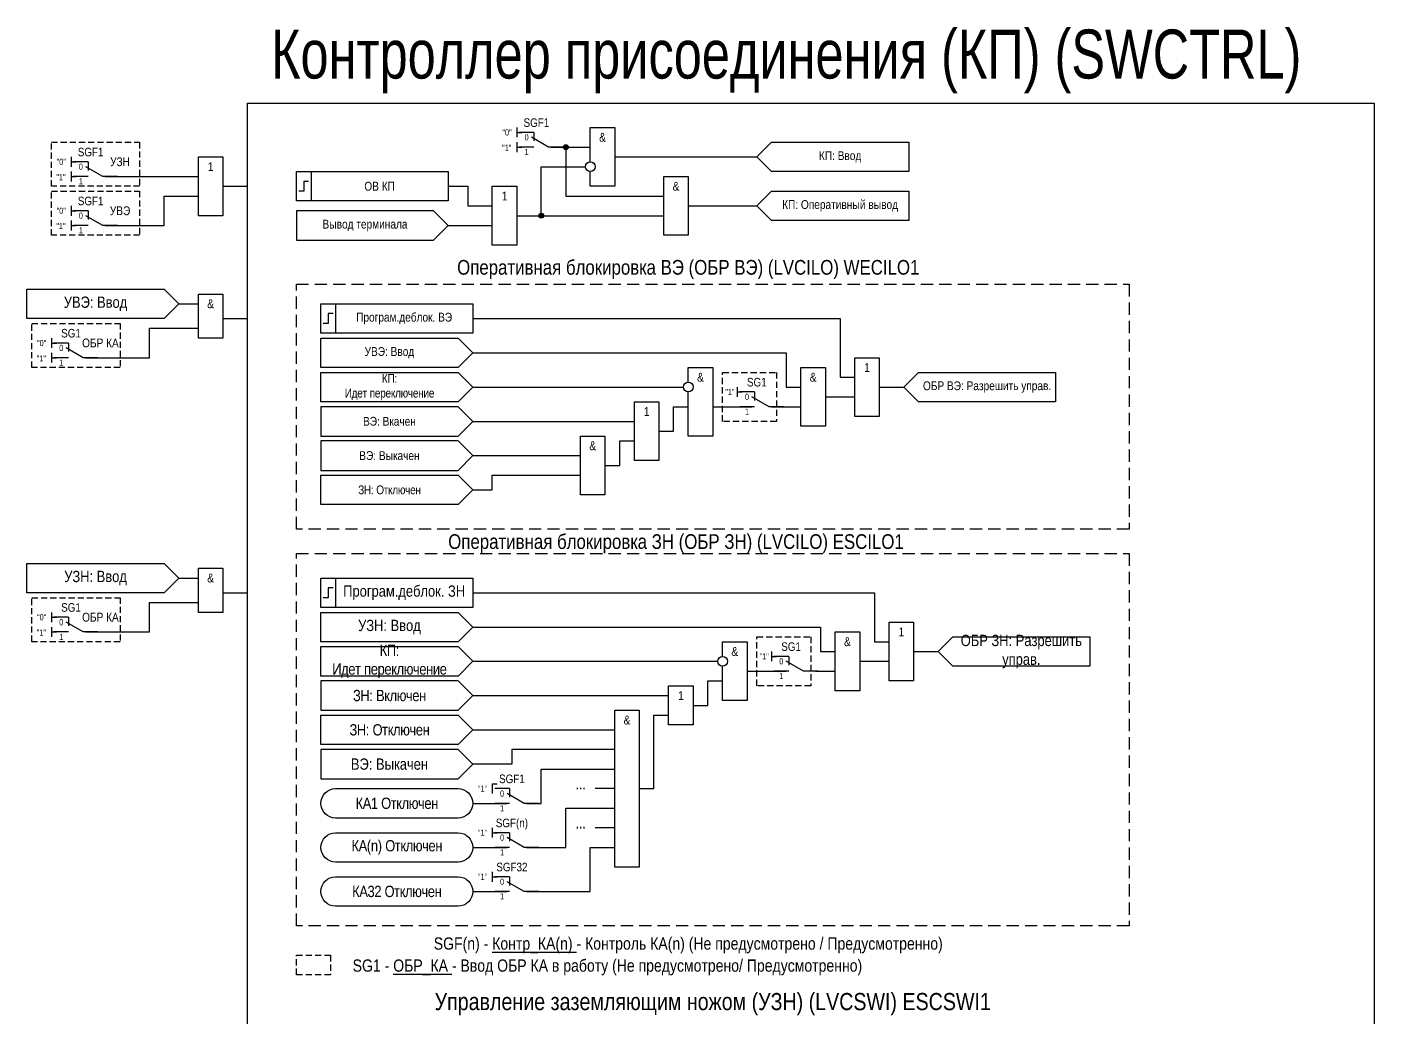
# Model space of a CAD drawing. Header units: millimetres. Extents: x -1743 to 230, y 0 to 547.
# Drawn here: x -45 to 230, y 344.4 to 546.5 of the extents above; entities that cross this region are included whole.
import ezdxf
from ezdxf.enums import TextEntityAlignment as Align

# ---------------------------------------------------------------- set-up
doc = ezdxf.new("R2010")
doc.units = ezdxf.units.MM
doc.linetypes.add('штриховая', pattern=[19.05, 12.7, -6.35])
doc.linetypes.add('штриховая2', pattern=[0.375, 0.25, -0.125])
doc.layers.add('Основная', color=7, linetype='Continuous')
doc.styles.add('2.5_Gost_RD', font='ARIALN.TTF', dxfattribs={"height": 2.5})
doc.styles.add('3.5_Gost_RD', font='ARIALN.TTF', dxfattribs={"height": 3.5})
doc.styles.add('Вывод', font='ARIALN.TTF', dxfattribs={"height": 2.5})
doc.styles.add('Компонент', font='ARIALN.TTF', dxfattribs={"height": 3.5})

# ---------------------------------------------------------------- blocks, each defined once
blk = doc.blocks.new('*U78')
at = {"layer": 'Основная', "ltscale": 0.35}
blk.add_line((6, 6), (6, 2.5), dxfattribs=at)
at = {"layer": 'Основная', "color": 0}
blk.add_line((0, 0), (7, 4), dxfattribs=at)
blk = doc.blocks.new('*U81')
at = {"layer": 'Основная', "color": 0}
for p, q in [((-3, 6), (-9, 6)), ((-3, 0), (-9, 0)), ((9, 0), (3, 0))]:
    blk.add_line(p, q, dxfattribs=at)
at = {"layer": 'Основная', "ltscale": 0.25, "xscale": -1}
blk.add_blockref('*U78', (3, 0), dxfattribs=at)
at = {"layer": 'Основная'}
for tag, height, style, p in [('ОУ', 3.5, 'Компонент', (-2, 10)), ('В1', 2.5, 'Вывод', (-6, 4)), ('В2', 2.5, 'Вывод', (-6, -2)), ('В3', 2.5, 'Вывод', (-6, -8))]:
    blk.add_attdef(tag, text='', height=height, dxfattribs=dict(at, style=style)).set_placement(p, align=Align.MIDDLE_CENTER)
blk = doc.blocks.new('*U80')
at = {"layer": 'Основная', "color": 0}
for p, q in [((-3, 6), (-9, 6)), ((-3, 0), (-9, 0)), ((9, 0), (3, 0))]:
    blk.add_line(p, q, dxfattribs=at)
at = {"layer": 'Основная', "ltscale": 0.25, "xscale": -1}
blk.add_blockref('*U78', (3, 0), dxfattribs=at)
at = {"layer": 'Основная'}
for tag, height, style, p in [('ОУ', 3.5, 'Компонент', (-2, 10)), ('В1', 2.5, 'Вывод', (-14, 6)), ('В2', 2.5, 'Вывод', (-6, 4)), ('В3', 2.5, 'Вывод', (-6, -2))]:
    blk.add_attdef(tag, text='', height=height, dxfattribs=dict(at, style=style)).set_placement(p, align=Align.MIDDLE_CENTER)
blk = doc.blocks.new('Точка')
at = {"ltscale": 100}
h = blk.add_hatch(color=256, dxfattribs=at)
h.dxf.hatch_style = 1
edge = h.paths.add_edge_path()
edge.add_arc((0, 0), 0.5, 0, 360)
blk.add_circle((0, 0), 0.5, dxfattribs=at)

msp = doc.modelspace()

# ---------------------------------------------------------------- linework, layer by layer
at = {"ltscale": 100}
for p, q in [((55, 526), (55, 524)), ((55, 525), (56, 525)), ((55, 523), (55, 521)), ((55, 522), (56, 522)), ((50, 510), (50, 510)), ((100, 473), (100, 471)), ((100, 472), (101, 472)), ((46, 466), (79, 466)), ((107, 419), (107, 417)), ((107, 418), (108, 418)), ((50, 392), (50, 390)), ((50, 392), (51, 392)), ((75, 391), (71, 391)), ((50, 383), (50, 381)), ((75, 383), (71, 383)), ((50, 382), (51, 382)), ((50, 374), (50, 372)), ((50, 373), (51, 373))]:
    msp.add_line(p, q, dxfattribs=at)
at = {"color": 6, "ltscale": 100}
for p, q in [((-36, 520), (-36, 518)), ((-36, 519), (-35, 519)), ((-36, 517), (-36, 515)), ((-36, 516), (-35, 516)), ((-36, 510), (-36, 508)), ((-36, 509), (-35, 509)), ((-36, 507), (-36, 505)), ((-36, 506), (-35, 506)), ((-40, 483), (-40, 481)), ((-40, 482), (-39, 482)), ((-40, 480), (-40, 478)), ((-40, 479), (-39, 479)), ((-40, 427), (-40, 425)), ((-40, 426), (-39, 426)), ((-40, 424), (-40, 422)), ((-40, 423), (-39, 423))]:
    msp.add_line(p, q, dxfattribs=at)
at = {"ltscale": 100}
for points in [[(0, 531), (230, 531), (230, 0), (0, 0)], [(10, 517), (41, 517), (41, 511), (10, 511)], [(10, 517), (13, 517), (13, 511), (10, 511)], [(85, 516), (90, 516), (90, 504), (85, 504)], [(50, 514), (55, 514), (55, 502), (50, 502)], [(10, 509), (10, 503), (38, 503), (41, 506), (38, 509)], [(15, 490), (18, 490), (18, 484), (15, 484)], [(124, 479), (129, 479), (129, 467), (124, 467)], [(113, 477), (118, 477), (118, 465), (113, 465)], [(79, 470), (84, 470), (84, 458), (79, 458)], [(68, 463), (73, 463), (73, 451), (68, 451)], [(15, 434), (46, 434), (46, 428), (15, 428)], [(15, 434), (18, 434), (18, 428), (15, 428)], [(131, 425), (136, 425), (136, 413), (131, 413)], [(120, 423), (125, 423), (125, 411), (120, 411)], [(15, 413), (15, 407), (43, 407), (46, 410), (43, 413)], [(86, 412), (91, 412), (91, 404), (86, 404)], [(75, 407), (80, 407), (80, 375), (75, 375)], [(15, 399), (15, 393), (43, 393), (46, 396), (43, 399)]]:
    msp.add_lwpolyline(points, close=True, dxfattribs=at)
for points in [[(70, 519), (70, 526), (75, 526), (75, 514), (70, 514), (70, 517)], [(62, 522), (70, 522)], [(62, 522), (65, 522), (65, 512), (85, 512)], [(75, 520), (104, 520)], [(55, 508), (60, 508), (60, 518), (69, 518)], [(41, 514), (45, 514), (45, 510), (50, 510)], [(90, 510), (104, 510)], [(55, 508), (85, 508)], [(41, 506), (50, 506)], [(46, 487), (121, 487), (121, 475), (124, 475)], [(46, 480), (110, 480), (110, 473), (113, 473)], [(90, 474), (90, 477), (95, 477), (95, 463), (90, 463), (90, 472)], [(46, 473), (84, 473), (84, 473), (89, 473)], [(118, 471), (124, 471)], [(129, 473), (134, 473)], [(84, 464), (87, 464), (87, 469), (90, 469)], [(95, 469), (103, 469)], [(107, 469), (113, 469)], [(73, 457), (76, 457), (76, 462), (79, 462)], [(46, 459), (68, 459)], [(46, 452), (50, 452), (50, 455), (68, 455)], [(46, 431), (128, 431), (128, 421), (131, 421)], [(15, 427), (43, 427), (46, 424), (43, 421), (15, 421), (15, 427)], [(46, 424), (117, 424), (117, 419), (120, 419)], [(97, 418), (97, 421), (102, 421), (102, 409), (97, 409), (97, 416)], [(172, 416), (144, 416), (141, 419), (144, 422), (172, 422), (172, 416), (144, 416), (141, 419), (144, 422), (172, 422)], [(15, 420), (43, 420), (46, 417), (43, 414), (15, 414), (15, 420)], [(136, 419), (141, 419)], [(46, 417), (96, 417)], [(125, 417), (131, 417)], [(91, 408), (94, 408), (94, 413), (97, 413)], [(102, 415), (110, 415)], [(116, 415), (120, 415)], [(46, 410), (86, 410)], [(15, 406), (43, 406), (46, 403), (43, 400), (15, 400), (15, 406)], [(80, 391), (83, 391), (83, 406), (86, 406)], [(46, 403), (75, 403)], [(75, 399), (54, 399), (54, 396), (46, 396)], [(57, 388), (60, 388), (60, 395), (75, 395)], [(46, 388), (53, 388)], [(57, 379), (65, 379), (65, 387), (75, 387)], [(46, 379), (53, 379)], [(57, 370), (70, 370), (70, 379), (75, 379)], [(46, 370), (53, 370)]]:
    msp.add_lwpolyline(points, dxfattribs=at)
at = {"color": 6, "linetype": 'штриховая2', "ltscale": 5}
for points in [[(-40, 523), (-22, 523), (-22, 514), (-40, 514)], [(-40, 513), (-22, 513), (-22, 504), (-40, 504)], [(-44, 486), (-26, 486), (-26, 477), (-44, 477)], [(-44, 430), (-26, 430), (-26, 421), (-44, 421)]]:
    msp.add_lwpolyline(points, close=True, dxfattribs=at)
at = {"color": 0, "ltscale": 100}
for points in [[(104, 520), (107, 523), (135, 523), (135, 517), (107, 517), (104, 520)], [(104, 510), (107, 513), (135, 513), (135, 507), (107, 507), (104, 510)], [(15, 483), (43, 483), (46, 480), (43, 477), (15, 477), (15, 483)], [(15, 476), (43, 476), (46, 473), (43, 470), (15, 470), (15, 476)], [(165, 470), (137, 470), (134, 473), (137, 476), (165, 476), (165, 470), (137, 470), (134, 473), (137, 476), (165, 476)], [(15, 455), (43, 455), (46, 452), (43, 449), (15, 449), (15, 455)]]:
    msp.add_lwpolyline(points, dxfattribs=at)
at = {"color": 6, "ltscale": 100}
for points in [[(-10, 520), (-5, 520), (-5, 508), (-10, 508)], [(-10, 492), (-5, 492), (-5, 483), (-10, 483)], [(-10, 436), (-5, 436), (-5, 427), (-10, 427)]]:
    msp.add_lwpolyline(points, close=True, dxfattribs=at)
for points in [[(-29, 516), (-10, 516)], [(-29, 506), (-17, 506), (-17, 512), (-10, 512)], [(-5, 514), (-5, 514), (-5, 514), (0, 514)], [(-45, 493), (-17, 493), (-14, 490), (-17, 487), (-45, 487), (-45, 493)], [(-14, 490), (-10, 490)], [(-5, 487), (0, 487)], [(-33, 479), (-20, 479), (-20, 485), (-10, 485)], [(-45, 437), (-17, 437), (-14, 434), (-17, 431), (-45, 431), (-45, 437)], [(-14, 434), (-10, 434)], [(-5, 431), (0, 431)], [(-33, 423), (-20, 423), (-20, 429), (-10, 429)]]:
    msp.add_lwpolyline(points, dxfattribs=at)
at = {"lineweight": 30, "ltscale": 100}
for points in [[(12.5, 515), (11.5, 515), (11.5, 513), (10.5, 513)], [(17.5, 488), (16.5, 488), (16.5, 486), (15.5, 486)], [(17.5, 432), (16.5, 432), (16.5, 430), (15.5, 430)]]:
    msp.add_lwpolyline(points, dxfattribs=at)
at = {"linetype": 'штриховая2', "ltscale": 10}
for points in [[(10, 494), (180, 494), (180, 444), (10, 444)], [(10, 439), (180, 439), (180, 363), (10, 363)]]:
    msp.add_lwpolyline(points, close=True, dxfattribs=at)
at = {"color": 0, "ltscale": 100}
for points in [[(15, 490), (46, 490), (46, 484), (15, 484)], [(15, 469), (15, 463), (43, 463), (46, 466), (43, 469)], [(15, 462), (15, 456), (43, 456), (46, 459), (43, 462)]]:
    msp.add_lwpolyline(points, close=True, dxfattribs=at)
at = {"linetype": 'штриховая', "ltscale": 0.1}
for points in [[(97, 476), (108, 476), (108, 466), (97, 466)], [(104, 422), (115, 422), (115, 412), (104, 412)], [(10, 357), (17, 357), (17, 353), (10, 353)]]:
    msp.add_lwpolyline(points, close=True, dxfattribs=at)
at = {"ltscale": 100}
for points in [[(18, 385, -1), (18, 391), (43, 391, -1), (43, 385)], [(18, 376, -1), (18, 382), (43, 382, -1), (43, 376)], [(18, 367, -1), (18, 373), (43, 373, -1), (43, 367)]]:
    msp.add_lwpolyline(points, format="xyb", close=True, dxfattribs=at)
msp.add_circle((70, 518), 1)
for centre in [(90, 473), (97, 417)]:
    msp.add_circle(centre, 1, dxfattribs=at)

# ---------------------------------------------------------------- block references
for p in [(65, 522), (60, 508)]:
    msp.add_blockref('Точка', p, dxfattribs=at)
at = {"layer": 'Основная', "ltscale": 0.25, "xscale": 0.5, "yscale": 0.5, "zscale": 0.5}
msp.add_blockref('*U80', (60, 522), dxfattribs=at).add_auto_attribs({'ОУ': 'SGF1', 'В1': '"0"', 'В2': '0', 'В3': '1'})
at = {"layer": 'Основная', "color": 6, "ltscale": 0.25, "xscale": 0.5, "yscale": 0.5, "zscale": 0.5}
for p, values in [((-31, 516), {'ОУ': 'SGF1', 'В1': '"0"', 'В2': '0', 'В3': '1'}), ((-31, 506), {'ОУ': 'SGF1', 'В1': '"0"', 'В2': '0', 'В3': '1'}), ((-35, 479), {'ОУ': 'SG1', 'В1': '"0"', 'В2': '0', 'В3': '1'}), ((-35, 423), {'ОУ': 'SG1', 'В1': '"0"', 'В2': '0', 'В3': '1'})]:
    msp.add_blockref('*U80', p, dxfattribs=at).add_auto_attribs(values)
at = {"layer": 'Основная', "ltscale": 0.25}
ref = msp.add_blockref('*U81', (105, 469), dxfattribs=dict(at, xscale=0.5, yscale=0.5, zscale=0.5))
ref.add_attrib('ОУ', 'SG1', dxfattribs={"height": 1.75, "style": 'Компонент'}).set_placement((104, 474), align=Align.MIDDLE_CENTER)
ref.add_attrib('В1', '0', dxfattribs={"height": 1.25, "style": 'Вывод'}).set_placement((102, 471), align=Align.MIDDLE_CENTER)
ref.add_attrib('В2', '1', dxfattribs={"height": 1.25, "style": 'Вывод'}).set_placement((102, 468), align=Align.MIDDLE_CENTER)
ref = msp.add_blockref('*U81', (112, 415), dxfattribs=dict(at, xscale=0.5, yscale=0.5, zscale=0.5))
ref.add_attrib('ОУ', 'SG1', dxfattribs={"height": 1.75, "style": 'Компонент'}).set_placement((111, 420), align=Align.MIDDLE_CENTER)
ref.add_attrib('В1', '0', dxfattribs={"height": 1.25, "style": 'Вывод'}).set_placement((109, 417), align=Align.MIDDLE_CENTER)
ref.add_attrib('В2', '1', dxfattribs={"height": 1.25, "style": 'Вывод'}).set_placement((109, 414), align=Align.MIDDLE_CENTER)
ref = msp.add_blockref('*U81', (55, 388), dxfattribs=dict(at, xscale=0.5, yscale=0.5, zscale=0.5))
ref.add_attrib('ОУ', 'SGF1', dxfattribs={"height": 1.75, "style": 'Компонент'}).set_placement((54, 393), align=Align.MIDDLE_CENTER)
ref.add_attrib('В1', '0', dxfattribs={"height": 1.25, "style": 'Вывод'}).set_placement((52, 390), align=Align.MIDDLE_CENTER)
ref.add_attrib('В2', '1', dxfattribs={"height": 1.25, "style": 'Вывод'}).set_placement((52, 387), align=Align.MIDDLE_CENTER)
ref = msp.add_blockref('*U81', (55, 379), dxfattribs=dict(at, xscale=0.5, yscale=0.5, zscale=0.5))
ref.add_attrib('ОУ', 'SGF(n)', dxfattribs={"height": 1.75, "style": 'Компонент'}).set_placement((54, 384), align=Align.MIDDLE_CENTER)
ref.add_attrib('В1', '0', dxfattribs={"height": 1.25, "style": 'Вывод'}).set_placement((52, 381), align=Align.MIDDLE_CENTER)
ref.add_attrib('В2', '1', dxfattribs={"height": 1.25, "style": 'Вывод'}).set_placement((52, 378), align=Align.MIDDLE_CENTER)
ref = msp.add_blockref('*U81', (55, 370), dxfattribs=dict(at, xscale=0.5, yscale=0.5, zscale=0.5))
ref.add_attrib('ОУ', 'SGF32', dxfattribs={"height": 1.75, "style": 'Компонент'}).set_placement((54, 375), align=Align.MIDDLE_CENTER)
ref.add_attrib('В1', '0', dxfattribs={"height": 1.25, "style": 'Вывод'}).set_placement((52, 372), align=Align.MIDDLE_CENTER)
ref.add_attrib('В2', '1', dxfattribs={"height": 1.25, "style": 'Вывод'}).set_placement((52, 369), align=Align.MIDDLE_CENTER)

# ---------------------------------------------------------------- texts
at = {"ltscale": 100, "attachment_point": 5}
for s, insert, char_height, width, style in [('{\\W0.9;\\C3;Контроллер присоединения (КП) (SWCTRL)}', (110, 539.5), 10, 220, '3.5_Gost_RD'), ('&', (72.5, 524), 1.8, 5, '2.5_Gost_RD'), ('&', (87.5, 514), 1.8, 5, '2.5_Gost_RD'), ('1', (52.5, 512), 1.8, 5, '2.5_Gost_RD'), ('&', (92.5, 475), 1.8, 5, '2.5_Gost_RD'), ('&', (115.5, 475), 1.8, 5, '2.5_Gost_RD'), ('1', (126.5, 477), 1.8, 5, '2.5_Gost_RD'), ('1', (81.5, 468), 1.8, 5, '2.5_Gost_RD'), ('&', (70.5, 461), 1.8, 5, '2.5_Gost_RD'), ('1', (133.5, 423), 1.8, 5, '2.5_Gost_RD'), ('&', (122.5, 421), 1.8, 5, '2.5_Gost_RD'), ('ОБР ЗН: Разрешить управ.', (158, 419), 2.3, 28, '2.5_Gost_RD'), ('&', (99.5, 419), 1.8, 5, '2.5_Gost_RD'), ('1', (88.5, 410), 1.8, 5, '2.5_Gost_RD'), ('&', (77.5, 405), 1.8, 5, '2.5_Gost_RD')]:
    msp.add_mtext(s, dxfattribs=dict(at, insert=insert, char_height=char_height, width=width, style=style))
at = {"color": 30, "ltscale": 100, "attachment_point": 5}
for s, insert, char_height, width, style in [('УЗН', (-26, 519), 1.8, 8, '2.5_Gost_RD'), ('УВЭ', (-26, 509), 1.8, 8, '2.5_Gost_RD'), ('ОБР КА', (-30, 482), 1.8, 8, '2.5_Gost_RD'), ('ОБР КА', (-30, 426), 1.8, 8, '2.5_Gost_RD'), ('SGF(n) - {\\LКонтр_КА(n)} - Контроль КА(n) (Не предусмотрено / Предусмотренно)', (90, 359), 2.5, 160, '3.5_Gost_RD'), ('{\\C256;SG1 -} {\\LОБР_КА} - Ввод ОБР КА в работу (Не предусмотрено/ Предусмотренно)', (73.5, 354.5), 2.5, 125, '3.5_Gost_RD'), ('Управление заземляющим ножом (УЗН) (LVCSWI) {\\C6;ESCSWI1}', (95, 347), 3.5, 170, '3.5_Gost_RD')]:
    msp.add_mtext(s, dxfattribs=dict(at, insert=insert, char_height=char_height, width=width, style=style))
at = {"ltscale": 100, "insert": (52, 522.5), "char_height": 1.25, "attachment_point": 1, "style": '3.5_Gost_RD'}
msp.add_mtext_dynamic_manual_height_columns('"1"', width=2, gutter_width=17.5, heights=[0], dxfattribs=at)
at = {"color": 0, "ltscale": 100, "attachment_point": 5, "style": '2.5_Gost_RD'}
for s, insert, char_height, width in [('КП: Ввод', (121, 520), 1.8, 28), ('{\\C256;ОВ КП}', (27, 514), 1.8, 28), ('КП: Оперативный вывод', (121, 510), 1.8, 28), ('{\\C256;Вывод терминала}', (24, 506), 1.8, 28), ('{\\C30;Оперативная блокировка ВЭ (ОБР ВЭ) (LVCILO) \\C6;WECILO1}', (90, 497), 3, 160), ('{\\C256;Програм.деблок. ВЭ}', (32, 487), 1.8, 28), ('УВЭ: Ввод', (29, 480), 1.8, 28), ('{\\T0.95;\\C256;КП: \\PИдет переключение}', (29, 473), 1.8, 28), ('ОБР ВЭ: Разрешить управ.', (151, 473), 1.8, 28), ('{\\C256;"1"}', (98.5, 472), 1.25, 3), ('ВЭ: Вкачен', (29, 466), 1.8, 28), ('ВЭ: Выкачен', (29, 459), 1.8, 28), ('{\\T0.95;\\C256;ЗН: Отключен}', (29, 452), 1.8, 28), ('{\\C30;Оперативная блокировка ЗН (ОБР ЗН) (LVCILO) \\C6;ESCILO1}', (87.5, 441), 3, 155), ('{\\C256;Програм.деблок. ЗН}', (32, 431), 2.3, 28), ('{\\T0.95;\\C256;КП: \\PИдет переключение}', (29, 417), 2.3, 28), ('{\\C256;"1"}', (105.5, 418), 1.25, 3), ('{\\T0.95;\\C256;ЗН: Включен}', (29, 410), 2.3, 28), ('{\\T0.95;\\C256;ЗН: Отключен}', (29, 403), 2.3, 28), ('{\\C256;ВЭ: Выкачен}', (29, 396), 2.3, 28), ('{\\C256;"1"}', (48, 391), 1.25, 4), ('{\\T0.9;\\C256;...}', (68, 392), 2.3, 6), ('{\\T0.95;\\C256;КА1 Отключен}', (30.5, 388), 2.3, 31), ('{\\C256;"1"}', (48, 382), 1.25, 4), ('{\\T0.9;\\C256;...}', (68, 384), 2.3, 6), ('{\\T0.95;\\C256;КА(n) Отключен}', (30.5, 379), 2.3, 31), ('{\\C256;"1"}', (48, 373), 1.25, 4), ('{\\T0.95;\\C256;КА32 Отключен}', (30.5, 370), 2.3, 31)]:
    msp.add_mtext(s, dxfattribs=dict(at, insert=insert, char_height=char_height, width=width))
at = {"color": 6, "ltscale": 100, "attachment_point": 5, "style": '2.5_Gost_RD'}
for s, insert, char_height, width in [('1', (-7.5, 518), 1.8, 5), ('{\\C256;УВЭ: Ввод}', (-31, 490), 2.3, 28), ('&', (-7.5, 490), 1.8, 5), ('{\\C256;УЗН: Ввод}', (-31, 434), 2.3, 28), ('&', (-7.5, 434), 1.8, 5), ('{\\C256;УЗН: Ввод}', (29, 424), 2.3, 28)]:
    msp.add_mtext(s, dxfattribs=dict(at, insert=insert, char_height=char_height, width=width))
at = {"color": 6, "ltscale": 100, "char_height": 1.25, "attachment_point": 1, "style": '3.5_Gost_RD'}
for insert in [(-39, 516.5), (-39, 506.5), (-43, 479.5), (-43, 423.5)]:
    msp.add_mtext_dynamic_manual_height_columns('"1"', width=2, gutter_width=17.5, heights=[0], dxfattribs=dict(at, insert=insert))

doc.saveas('drawing.dxf')
